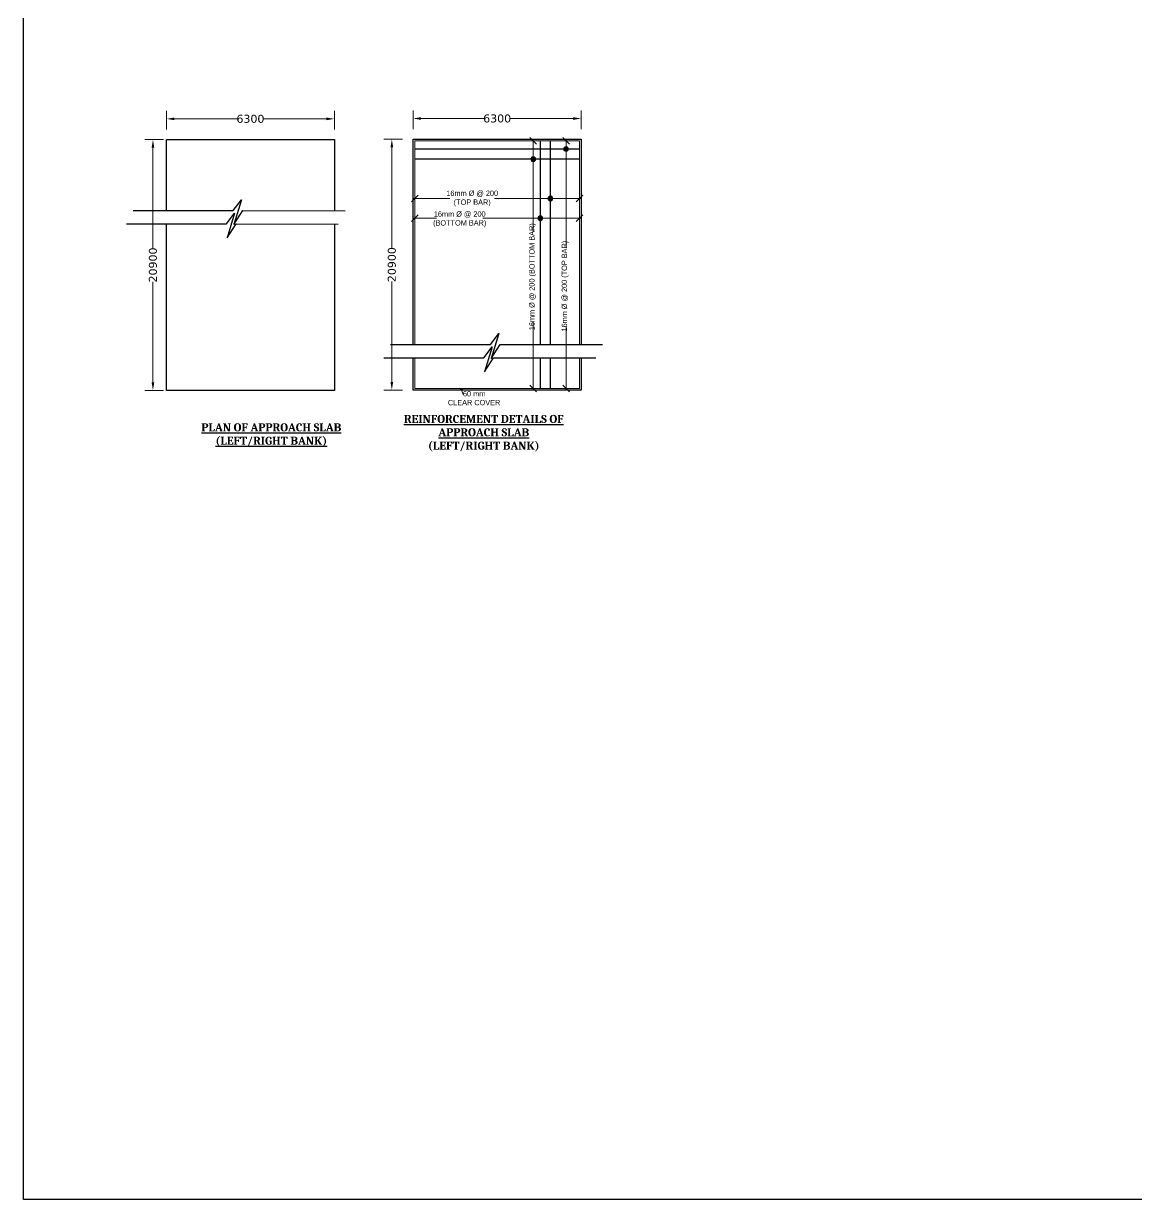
# Model space of a CAD drawing. Header units: millimetres. Extents: x 1231188 to 3899118, y -5478610 to -489530.
# Drawn here: x 2607796 to 2649513, y -3154100 to -3110017 of the extents above; entities that cross this region are included whole.
import ezdxf

# ---------------------------------------------------------------- set-up
doc = ezdxf.new("R2010")
doc.units = ezdxf.units.MM
doc.header["$LTSCALE"] = 25
doc.header["$MEASUREMENT"] = 0
doc.header["$PDMODE"] = 3
doc.linetypes.add('CENTER2', pattern=[1.125, 0.75, -0.125, 0.125, -0.125])
doc.layers.get('0').update_dxf_attribs({"lineweight": 13})
doc.layers.get('Defpoints').update_dxf_attribs({"color": 230, "lineweight": 9})
for name, color, linetype, lineweight in [('Boundary', 241, 'Continuous', 80), ('DIM', 8, 'Continuous', 13), ('Dim-02', 251, 'Continuous', 9), ('DIMEN', 8, 'Continuous', 9), ('grid', 114, 'CENTER2', 20), ('line', 191, 'Continuous', 18), ('Rein', 1, 'Continuous', 30), ('text', 7, 'Continuous', 18)]:
    doc.layers.add(name, color=color, linetype=linetype, lineweight=lineweight)
doc.styles.add('AR', font='arial.ttf')
doc.styles.get("Standard").update_dxf_attribs({"font": 'swissl.ttf'})
doc.styles.add('swis lt cn bt', font='verdana.ttf')
doc.dimstyles.new('50', dxfattribs={"dimscale": 50, "dimtxt": 1.8, "dimasz": 2, "dimexe": 2, "dimexo": 0, "dimgap": 0.9, "dimtad": 1, "dimdec": 0, "dimzin": 0, "dimdsep": 46, "dimtxsty": 'AR', "dimblk": 'OBLIQUE', "dimcen": 0.09, "dimdle": 1, "dimclrd": 256, "dimclre": 256, "dimclrt": 7, "dimadec": 0, "dimazin": 0, "dimtfac": 1, "dimtdec": 0, "dimtofl": 0, "dimtmove": 2, "dimatfit": 3, "dimldrblk": 'OBLIQUE', "dimfxl": 0, "dimtolj": 1, "dimtzin": 0, "dimlwd": 9, "dimlwe": 9, "dimarcsym": 1})
doc.dimstyles.new('meter', dxfattribs={"dimtxt": 150, "dimasz": 5, "dimexe": 3, "dimexo": 4, "dimgap": 1, "dimtad": 1, "dimdec": 0, "dimzin": 0, "dimdsep": 46, "dimtxsty": 'swis lt cn bt', "dimblk": 'OBLIQUE', "dimcen": 3, "dimdle": 3, "dimclrd": 8, "dimclre": 8, "dimclrt": 7, "dimadec": 0, "dimazin": 0, "dimtfac": 1, "dimtdec": 0, "dimtofl": 0, "dimtmove": 1, "dimatfit": 2, "dimldrblk": 'OBLIQUE', "dimfxl": 1, "dimtolj": 1, "dimtzin": 0, "dimlwd": 9, "dimlwe": 9, "dimarcsym": 0})

# ---------------------------------------------------------------- blocks, each defined once
blk = doc.blocks.new('*D268')
at = {"layer": 'Defpoints', "color": 0, "lineweight": -2, "ltscale": 100, "transparency": 16777216}
for p in [(2619451, -3113591), (2613152, -3114005), (2619451, -3114005)]:
    blk.add_point(p, dxfattribs=at)
at = {"layer": 'DIMEN', "color": 5, "lineweight": 9, "ltscale": 100, "transparency": 16777216}
for p, q in [((2613152, -3113991), (2613152, -3113291)), ((2619451, -3113991), (2619451, -3113291))]:
    blk.add_line(p, q, dxfattribs=at)
at = {"layer": 'DIMEN', "color": 8, "lineweight": 9, "ltscale": 100, "transparency": 16777216}
for p, q in [((2613452, -3113591), (2615803, -3113591)), ((2619151, -3113591), (2616800, -3113591))]:
    blk.add_line(p, q, dxfattribs=at)
at = {"layer": 'DIMEN', "color": 8, "lineweight": -2, "ltscale": 100, "transparency": 16777216}
for points in [[(2613452, -3113541), (2613452, -3113641), (2613152, -3113591)], [(2619151, -3113541), (2619151, -3113641), (2619451, -3113591)]]:
    blk.add_solid(points, dxfattribs=at)
at = {"layer": 'DIMEN', "color": 7, "ltscale": 100, "transparency": 16777216, "insert": (2616301, -3113591), "char_height": 300, "attachment_point": 5, "style": 'swis lt cn bt'}
blk.add_mtext('\\A1;6300', dxfattribs=at)
blk = doc.blocks.new('_Oblique')
at = {"color": 0, "linetype": 'ByBlock', "lineweight": -2}
blk.add_line((-0.5, -0.5), (0.5, 0.5), dxfattribs=at)
blk = doc.blocks.new('*D269')
at = {"layer": 'Defpoints', "color": 0, "lineweight": -2, "ltscale": 100, "transparency": 16777216}
for p in [(2613152, -3114369), (2612647, -3123769), (2613152, -3123769)]:
    blk.add_point(p, dxfattribs=at)
at = {"layer": 'DIMEN', "color": 5, "lineweight": 9, "ltscale": 100, "transparency": 16777216}
for p, q in [((2613047, -3114369), (2612347, -3114369)), ((2613047, -3123769), (2612347, -3123769))]:
    blk.add_line(p, q, dxfattribs=at)
at = {"layer": 'DIMEN', "color": 8, "lineweight": 9, "ltscale": 100, "transparency": 16777216}
for p, q in [((2612647, -3114669), (2612647, -3118442)), ((2612647, -3123469), (2612647, -3119696))]:
    blk.add_line(p, q, dxfattribs=at)
at = {"layer": 'DIMEN', "color": 8, "lineweight": -2, "ltscale": 100, "transparency": 16777216}
for points in [[(2612597, -3114669), (2612697, -3114669), (2612647, -3114369)], [(2612597, -3123469), (2612697, -3123469), (2612647, -3123769)]]:
    blk.add_solid(points, dxfattribs=at)
at = {"layer": 'DIMEN', "color": 7, "ltscale": 100, "transparency": 16777216, "insert": (2612647, -3119069), "char_height": 300, "attachment_point": 5, "rotation": 90, "style": 'swis lt cn bt'}
blk.add_mtext('\\A1;20900', dxfattribs=at)
blk = doc.blocks.new('*D270')
at = {"layer": 'Defpoints', "color": 0, "lineweight": -2, "ltscale": 100, "transparency": 16777216}
for p in [(2628698, -3113578), (2622399, -3113992), (2628698, -3113992)]:
    blk.add_point(p, dxfattribs=at)
at = {"layer": 'DIMEN', "color": 5, "lineweight": 9, "ltscale": 100, "transparency": 16777216}
for p, q in [((2622399, -3113978), (2622399, -3113278)), ((2628698, -3113978), (2628698, -3113278))]:
    blk.add_line(p, q, dxfattribs=at)
at = {"layer": 'DIMEN', "color": 8, "lineweight": 9, "ltscale": 100, "transparency": 16777216}
for p, q in [((2622699, -3113578), (2625050, -3113578)), ((2628398, -3113578), (2626047, -3113578))]:
    blk.add_line(p, q, dxfattribs=at)
at = {"layer": 'DIMEN', "color": 8, "lineweight": -2, "ltscale": 100, "transparency": 16777216}
for points in [[(2622699, -3113528), (2622699, -3113628), (2622399, -3113578)], [(2628398, -3113528), (2628398, -3113628), (2628698, -3113578)]]:
    blk.add_solid(points, dxfattribs=at)
at = {"layer": 'DIMEN', "color": 7, "ltscale": 100, "transparency": 16777216, "insert": (2625549, -3113578), "char_height": 300, "attachment_point": 5, "style": 'swis lt cn bt'}
blk.add_mtext('\\A1;6300', dxfattribs=at)
blk = doc.blocks.new('*D271')
at = {"layer": 'Defpoints', "color": 0, "lineweight": -2, "ltscale": 100, "transparency": 16777216}
for p in [(2622399, -3114356), (2621602, -3123756), (2622399, -3123756)]:
    blk.add_point(p, dxfattribs=at)
at = {"layer": 'DIMEN', "color": 5, "lineweight": 9, "ltscale": 100, "transparency": 16777216}
for p, q in [((2622002, -3114356), (2621302, -3114356)), ((2622002, -3123756), (2621302, -3123756))]:
    blk.add_line(p, q, dxfattribs=at)
at = {"layer": 'DIMEN', "color": 8, "lineweight": 9, "ltscale": 100, "transparency": 16777216}
for p, q in [((2621602, -3114656), (2621602, -3118429)), ((2621602, -3123456), (2621602, -3119683))]:
    blk.add_line(p, q, dxfattribs=at)
at = {"layer": 'DIMEN', "color": 8, "lineweight": -2, "ltscale": 100, "transparency": 16777216}
for points in [[(2621552, -3114656), (2621652, -3114656), (2621602, -3114356)], [(2621552, -3123456), (2621652, -3123456), (2621602, -3123756)]]:
    blk.add_solid(points, dxfattribs=at)
at = {"layer": 'DIMEN', "color": 7, "ltscale": 100, "transparency": 16777216, "insert": (2621602, -3119056), "char_height": 300, "attachment_point": 5, "rotation": 90, "style": 'swis lt cn bt'}
blk.add_mtext('\\A1;20900', dxfattribs=at)
blk = doc.blocks.new('*D272')
at = {"layer": 'Defpoints', "color": 0, "lineweight": -2, "ltscale": 0.9, "transparency": 16777216}
for p in [(2627087, -3114416), (2626892, -3123702), (2626900, -3123702)]:
    blk.add_point(p, dxfattribs=at)
at = {"layer": 'DIM', "lineweight": 9, "ltscale": 0.9, "transparency": 16777216}
for p, q in [((2627087, -3114416), (2626800, -3114416)), ((2626900, -3114366), (2626900, -3117808)), ((2626900, -3123752), (2626900, -3121212)), ((2626892, -3123702), (2627000, -3123702))]:
    blk.add_line(p, q, dxfattribs=at)
at = {"layer": 'DIM', "lineweight": 9, "ltscale": 0.9, "transparency": 16777216, "xscale": 250, "yscale": 250, "zscale": 250}
for p, rotation in [((2626900, -3114416), 90), ((2626900, -3123702), 270)]:
    blk.add_blockref('_Oblique', p, dxfattribs=dict(at, rotation=rotation))
at = {"layer": 'DIM', "color": 7, "ltscale": 0.9, "transparency": 16777216, "insert": (2626881, -3119510), "char_height": 90, "attachment_point": 5, "rotation": 90, "style": 'AR'}
blk.add_mtext('\\A1;{\\fArial Narrow|b0|i0|c0|p34;\\H2.22222x;16mm %%C @ 200 (BOTTOM BAR)}', dxfattribs=at)
blk = doc.blocks.new('*D273')
at = {"layer": 'Defpoints', "color": 0, "lineweight": -2, "ltscale": 0.9, "transparency": 16777216}
for p in [(2628016, -3114416), (2628132, -3123699), (2628134, -3123699)]:
    blk.add_point(p, dxfattribs=at)
at = {"layer": 'DIM', "lineweight": 9, "ltscale": 0.9, "transparency": 16777216}
for p, q in [((2628016, -3114416), (2628234, -3114416)), ((2628134, -3114366), (2628134, -3118411)), ((2628134, -3123749), (2628134, -3121393)), ((2628132, -3123699), (2628234, -3123699))]:
    blk.add_line(p, q, dxfattribs=at)
at = {"layer": 'DIM', "lineweight": 9, "ltscale": 0.9, "transparency": 16777216, "xscale": 250, "yscale": 250, "zscale": 250}
for p, rotation in [((2628134, -3114416), 90), ((2628134, -3123699), 270)]:
    blk.add_blockref('_Oblique', p, dxfattribs=dict(at, rotation=rotation))
at = {"layer": 'DIM', "color": 7, "ltscale": 0.9, "transparency": 16777216, "insert": (2628098, -3119902), "char_height": 90, "attachment_point": 5, "rotation": 90, "style": 'AR'}
blk.add_mtext('\\A1;{\\fArial Narrow|b0|i0|c0|p34;\\H2.22222x; 16mm %%C @ 200 (TOP BAR)}', dxfattribs=at)
blk = doc.blocks.new('*D274')
at = {"layer": 'Defpoints', "color": 0, "lineweight": -2, "ltscale": 0.9, "transparency": 16777216}
for p in [(2622459, -3116577), (2628638, -3116430), (2628638, -3116577)]:
    blk.add_point(p, dxfattribs=at)
at = {"layer": 'DIM', "lineweight": 9, "ltscale": 0.9, "transparency": 16777216}
for p, q in [((2622409, -3116577), (2623777, -3116577)), ((2622459, -3116577), (2622459, -3116477)), ((2628688, -3116577), (2625451, -3116577)), ((2628638, -3116430), (2628638, -3116677))]:
    blk.add_line(p, q, dxfattribs=at)
at = {"layer": 'DIM', "lineweight": 9, "ltscale": 0.9, "transparency": 16777216, "xscale": 250, "yscale": 250, "zscale": 250, "rotation": 180}
blk.add_blockref('_Oblique', (2622459, -3116577), dxfattribs=at)
at = {"layer": 'DIM', "lineweight": 9, "ltscale": 0.9, "transparency": 16777216, "xscale": 250, "yscale": 250, "zscale": 250}
blk.add_blockref('_Oblique', (2628638, -3116577), dxfattribs=at)
at = {"layer": 'DIM', "color": 7, "ltscale": 0.9, "transparency": 16777216, "insert": (2624614, -3116577), "char_height": 90, "width": 1986.33, "attachment_point": 5, "style": 'AR'}
blk.add_mtext('\\A1;{\\fArial Narrow|b0|i0|c0|p34;\\H2.22222x;16mm %%C @ 200 (TOP BAR)}', dxfattribs=at)
blk = doc.blocks.new('*D275')
at = {"layer": 'Defpoints', "color": 0, "lineweight": -2, "ltscale": 0.9, "transparency": 16777216}
for p in [(2622459, -3117313), (2628638, -3117313), (2628638, -3117313)]:
    blk.add_point(p, dxfattribs=at)
at = {"layer": 'DIM', "lineweight": 9, "ltscale": 0.9, "transparency": 16777216}
for p, q in [((2622409, -3117313), (2623281, -3117313)), ((2622459, -3117313), (2622459, -3117213)), ((2628688, -3117313), (2625011, -3117313)), ((2628638, -3117313), (2628638, -3117213))]:
    blk.add_line(p, q, dxfattribs=at)
at = {"layer": 'DIM', "lineweight": 9, "ltscale": 0.9, "transparency": 16777216, "xscale": 250, "yscale": 250, "zscale": 250, "rotation": 180}
blk.add_blockref('_Oblique', (2622459, -3117313), dxfattribs=at)
at = {"layer": 'DIM', "lineweight": 9, "ltscale": 0.9, "transparency": 16777216, "xscale": 250, "yscale": 250, "zscale": 250}
blk.add_blockref('_Oblique', (2628638, -3117313), dxfattribs=at)
at = {"layer": 'DIM', "color": 7, "ltscale": 0.9, "transparency": 16777216, "insert": (2624146, -3117355), "char_height": 90, "width": 2448.47, "attachment_point": 5, "style": 'AR'}
blk.add_mtext('\\A1;{\\fArial Narrow|b0|i0|c0|p34;\\H2.22222x;16mm %%C @ 200 (BOTTOM BAR)}', dxfattribs=at)

msp = doc.modelspace()

# ---------------------------------------------------------------- hatches: boundary and pattern name
at = {"layer": 'Dim-02', "ltscale": 100}
h = msp.add_hatch(color=256, dxfattribs=at)
h.paths.add_polyline_path([(2628133.71844, -3114636.68859), (2628133.71844, -3114814.74792, 0.4142135624), (2628222.7481, -3114725.71825, 0.4142135624)])
h.paths.add_polyline_path([(2628133.71844, -3114636.68859, 0.4142135624), (2628044.68877, -3114725.71825, 0.4142135624), (2628133.71844, -3114814.74792)])
h = msp.add_hatch(color=256, dxfattribs=at)
h.paths.add_polyline_path([(2626899.9553, -3115013.84364), (2626899.9553, -3115191.90298, 0.4142135624), (2626988.98497, -3115102.87331, 0.4142135624)])
h.paths.add_polyline_path([(2626899.9553, -3115013.84364, 0.4142135624), (2626810.92563, -3115102.87331, 0.4142135624), (2626899.9553, -3115191.90298)])
h = msp.add_hatch(color=256, dxfattribs=at)
h.paths.add_polyline_path([(2626899.9553, -3115058.35848), (2626899.9553, -3115147.38814, 0.4142135624), (2626944.47013, -3115102.87331, 0.4142135624)])
h.paths.add_polyline_path([(2626899.9553, -3115058.35848, 0.4142135624), (2626855.44047, -3115102.87331, 0.4142135624), (2626899.9553, -3115147.38814)])
h = msp.add_hatch(color=256, dxfattribs=at)
h.paths.add_polyline_path([(2627545.81924, -3116488.14138), (2627545.81924, -3116666.20071, 0.4142135624), (2627634.84891, -3116577.17105, 0.4142135624)])
h.paths.add_polyline_path([(2627545.81924, -3116488.14138, 0.4142135624), (2627456.78957, -3116577.17105, 0.4142135624), (2627545.81924, -3116666.20071)])
h = msp.add_hatch(color=256, dxfattribs=at)
h.paths.add_polyline_path([(2627545.81924, -3116532.65621), (2627545.81924, -3116621.68588, 0.4142135624), (2627590.33407, -3116577.17105, 0.4142135624)])
h.paths.add_polyline_path([(2627545.81924, -3116532.65621, 0.4142135624), (2627501.30441, -3116577.17105, 0.4142135624), (2627545.81924, -3116621.68588)])
h = msp.add_hatch(color=256, dxfattribs=at)
h.paths.add_polyline_path([(2627545.81924, -3116532.65621), (2627545.81924, -3116621.68588, 0.4142135624), (2627590.33407, -3116577.17105, 0.4142135624)])
h.paths.add_polyline_path([(2627545.81924, -3116532.65621, 0.4142135624), (2627501.30441, -3116577.17105, 0.4142135624), (2627545.81924, -3116621.68588)])
h = msp.add_hatch(color=256, dxfattribs=at)
h.paths.add_polyline_path([(2627167.66476, -3117224.26492), (2627167.66476, -3117402.32425, 0.4142135624), (2627256.69442, -3117313.29458, 0.4142135624)])
h.paths.add_polyline_path([(2627167.66476, -3117224.26492, 0.4142135624), (2627078.63509, -3117313.29458, 0.4142135624), (2627167.66476, -3117402.32425)])
h = msp.add_hatch(color=256, dxfattribs=at)
h.paths.add_polyline_path([(2627167.66476, -3117268.77975), (2627167.66476, -3117357.80942, 0.4142135624), (2627212.17959, -3117313.29458, 0.4142135624)])
h.paths.add_polyline_path([(2627167.66476, -3117268.77975, 0.4142135624), (2627123.14992, -3117313.29458, 0.4142135624), (2627167.66476, -3117357.80942)])

# ---------------------------------------------------------------- linework, layer by layer
at = {"layer": 'Boundary', "lineweight": 9, "ltscale": 0.9}
for points in [[(2622458.76461, -3122046.5), (2622458.76461, -3114415.86901), (2628638.30889, -3114415.86901), (2628638.30889, -3122050.16401)], [(2628638.30889, -3122550.76283), (2628638.30889, -3123695.86901), (2622458.76461, -3123695.86901), (2622458.76461, -3122547)]]:
    msp.add_lwpolyline(points, dxfattribs=at)
at = {"layer": 'Defpoints', "lineweight": -2, "ltscale": 100}
msp.add_lwpolyline([(2607796.20243, -3076717.17403), (2691229.27922, -3076717.17403), (2691229.27922, -3154099.71925), (2607796.20243, -3154099.71925)], close=True, dxfattribs=at)
at = {"layer": 'Dim-02', "ltscale": 100}
for centre, radius in [((2628133.71844, -3114725.71825), 89.02967), ((2626899.9553, -3115102.87331), 89.02967), ((2626899.9553, -3115102.87331), 44.51483), ((2627545.81924, -3116577.17105), 89.02967), ((2627545.81924, -3116577.17105), 44.51483), ((2627545.81924, -3116577.17105), 44.51483), ((2627167.66476, -3117313.29458), 89.02967), ((2627167.66476, -3117313.29458), 44.51483)]:
    msp.add_circle(centre, radius, dxfattribs=at)
at = {"layer": 'grid', "color": 8, "linetype": 'ByBlock', "lineweight": -2, "ltscale": 100}
for points in [[(2611904.5, -3117029.5), (2615653.5, -3117029.5), (2615962, -3116625), (2615679.5, -3117552.5), (2616015.5, -3117032), (2619848, -3117033.5)], [(2611652, -3117530), (2615401, -3117530), (2615709.5, -3117125.5), (2615427, -3118053), (2615763, -3117532.5), (2619595.5, -3117534)], [(2621553.27222, -3122046.5), (2625302.27222, -3122046.5), (2625610.77222, -3121642), (2625328.27222, -3122569.5), (2625664.27222, -3122049), (2629496.77222, -3122050.5)], [(2621300.77222, -3122547), (2625049.77222, -3122547), (2625358.27222, -3122142.5), (2625075.77222, -3123070), (2625411.77222, -3122549.5), (2629244.27222, -3122551)]]:
    msp.add_lwpolyline(points, dxfattribs=at)
at = {"layer": 'line', "lineweight": 30, "ltscale": 100}
for points in [[(2613151.72778, -3117029.5), (2613151.72778, -3114368.70267), (2619451.27206, -3114368.70267), (2619451.27206, -3117033.34472)], [(2622398.76461, -3122046.5), (2622398.76461, -3114355.86901), (2628698.30889, -3114355.86901), (2628698.30889, -3122050.18749)], [(2619451.27206, -3117533.94355), (2619451.27206, -3123768.70267), (2613151.72778, -3123768.70267), (2613151.72778, -3117530)], [(2628698.30889, -3122550.78632), (2628698.30889, -3123755.86901), (2622398.76461, -3123755.86901), (2622398.76461, -3122547)]]:
    msp.add_lwpolyline(points, dxfattribs=at)
at = {"layer": 'Rein'}
for points in [[(2627167.66476, -3122049.58841), (2627167.66476, -3114415.86901)], [(2627545.81924, -3122049.73642), (2627545.81924, -3114415.86901)], [(2628638.30889, -3114725.71825), (2622458.76461, -3114725.71825)], [(2628638.30889, -3115102.87331), (2622458.76461, -3115102.87331)], [(2627167.66476, -3123695.86901), (2627167.66476, -3122550.18724)], [(2627545.81924, -3123695.86901), (2627545.81924, -3122550.33524)]]:
    msp.add_lwpolyline(points, dxfattribs=at)

# ---------------------------------------------------------------- texts
at = {"layer": 'text', "lineweight": -2, "attachment_point": 2}
for s, insert, char_height, width in [('\\pt0;{\\fArial Narrow|b0|i0|c0|p34;60 mm \\PCLEAR COVER}', (2624685.94982, -3123793.45517), 200, 1679.838612), ('{\\fCambria|b1|i0|c0|p18;\\LREINFORCEMENT DETAILS OF APPROACH SLAB \\P\\l(LEFT/RIGHT BANK)}', (2625047.82569, -3124690.58329), 300, 7123.9146422), ('{\\fCambria|b1|i0|c0|p18;\\LPLAN OF APPROACH SLAB \\P(LEFT/RIGHT BANK)}', (2617084.87075, -3125005.96868), 300, 9913.5229781)]:
    msp.add_mtext(s, dxfattribs=dict(at, insert=insert, char_height=char_height, width=width))

# ---------------------------------------------------------------- dimensions: what is measured, and where the dimension line sits
at = {"layer": 'DIM', "ltscale": 0.9}
for base, p1, p2, text, picture, middle in [((2626899.9553, -3123702.22572), (2627086.97101, -3114415.86901), (2626892.13411, -3123702.22572), '{\\fArial Narrow|b0|i0|c0|p34;\\H2.22222x;16mm %%C @ 200 (BOTTOM BAR)}', '*D272', (2626881.29046, -3119510.16255)), ((2628133.71844, -3123698.71047), (2628015.65146, -3114415.86901), (2628132.15381, -3123698.71047), '{\\fArial Narrow|b0|i0|c0|p34;\\H2.22222x; 16mm %%C @ 200 (TOP BAR)}', '*D273', (2628097.67452, -3119902.19413))]:
    dim = msp.add_linear_dim(base=base, p1=p1, p2=p2, angle=90, text=text, dimstyle='50', override={"dimasz": 5}, dxfattribs=at)
    dim.commit()
    dim.dimension.update_dxf_attribs({"geometry": picture, "text_midpoint": middle, "dimtype": 160})
for base, p1, p2, text, picture, middle in [((2628638.30889, -3116577.17105), (2622458.76461, -3116577.17105), (2628638.30889, -3116429.93683), '{\\fArial Narrow|b0|i0|c0|p34;\\H2.22222x;16mm %%C @ 200 (TOP BAR)}', '*D274', (2624613.98195, -3116577.17105)), ((2628638.30889, -3117313.29458), (2622458.76461, -3117313.29458), (2628638.30889, -3117313.29458), '{\\fArial Narrow|b0|i0|c0|p34;\\H2.22222x;16mm %%C @ 200 (BOTTOM BAR)}', '*D275', (2624145.75557, -3117355.10011))]:
    dim = msp.add_linear_dim(base=base, p1=p1, p2=p2, text=text, dimstyle='50', override={"dimasz": 5}, dxfattribs=at)
    dim.commit()
    dim.dimension.update_dxf_attribs({"geometry": picture, "text_midpoint": middle, "dimtype": 160})
at = {"layer": 'DIMEN', "ltscale": 100}
for base, p1, p2, picture, middle in [((2619451.27206, -3113590.53708), (2613151.72778, -3114004.61988), (2619451.27206, -3114004.61988), '*D268', (2616301.49992, -3113590.53708)), ((2628698.30889, -3113577.70341), (2622398.76461, -3113991.78621), (2628698.30889, -3113991.78621), '*D270', (2625548.53675, -3113577.70341))]:
    dim = msp.add_linear_dim(base=base, p1=p1, p2=p2, dimstyle='meter', override={"dimtxt": 300, "dimasz": 300, "dimexe": 300, "dimtad": 0, "dimpost": '', "dimsah": 1, "dimdle": 20, "dimclre": 5, "dimfxl": 400, "dimfxlon": 1}, dxfattribs=at)
    dim.commit()
    dim.dimension.update_dxf_attribs({"geometry": picture, "text_midpoint": middle})
for base, p1, p2, picture, middle in [((2612647, -3123768.70267), (2613151.72778, -3114368.70267), (2613151.72778, -3123768.70267), '*D269', (2612647, -3119068.70267)), ((2621601.81134, -3123755.86901), (2622398.76461, -3114355.86901), (2622398.76461, -3123755.86901), '*D271', (2621601.81134, -3119055.86901))]:
    dim = msp.add_linear_dim(base=base, p1=p1, p2=p2, angle=90, text='20900', dimstyle='meter', override={"dimtxt": 300, "dimasz": 300, "dimexe": 300, "dimtad": 0, "dimpost": '', "dimsah": 1, "dimdle": 20, "dimclre": 5, "dimfxl": 400, "dimfxlon": 1}, dxfattribs=at)
    dim.commit()
    dim.dimension.update_dxf_attribs({"geometry": picture, "text_midpoint": middle})

# ---------------------------------------------------------------- leaders
at = {"layer": 'DIM', "ltscale": 0.9}
msp.add_leader([(2624204.52644, -3123725.18638), (2624281.07078, -3123930.19831)], dimstyle='50', dxfattribs=at)

doc.saveas('drawing.dxf')
